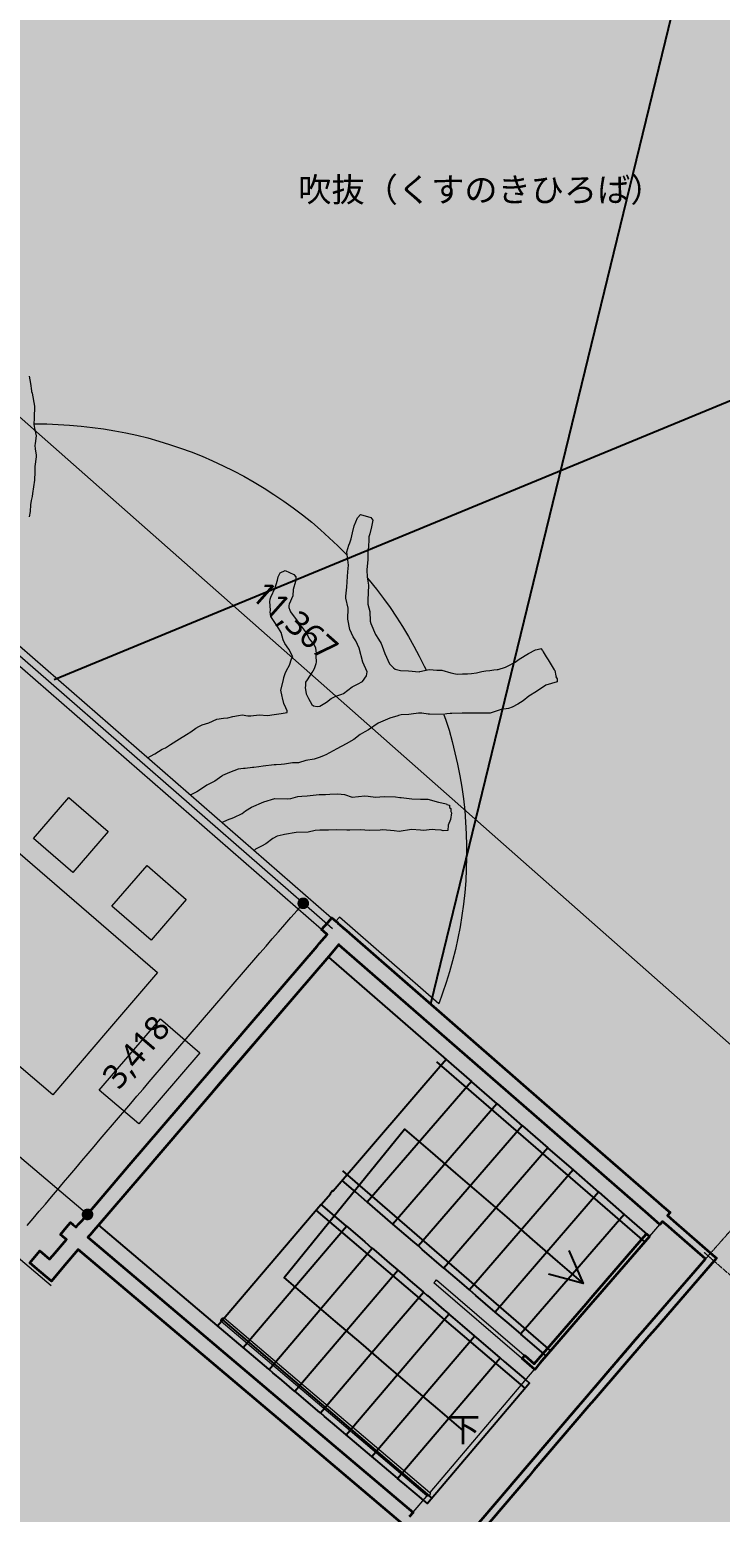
# Model space of a CAD drawing. Header units: millimetres. Extents: x -31757 to 121236, y -27283 to 59400.
# Drawn here: x 41068 to 46395, y 37704 to 49132 of the extents above; entities that cross this region are included whole.
import ezdxf

# ---------------------------------------------------------------- set-up
doc = ezdxf.new("R2010")
doc.units = ezdxf.units.MM
doc.linetypes.add('DASHDOT', pattern=[3.556, 2.54, -0.508, 0, -0.508])
doc.linetypes.add('PHANTOM', pattern=[6.35, 3.175, -0.635, 0.635, -0.635, 0.635, -0.635])
for name, color, linetype, lineweight in [('01_切断（構造・壁）', 7, 'Continuous', 35), ('03_切断（ガラス）', 5, 'Continuous', 13), ('06_部屋の色', 8, 'Continuous', 0), ('07_切断（建具）', 7, 'Continuous', 18), ('10_見えがかり', 7, 'Continuous', 13), ('11_見えがかり（家具）', 8, 'Continuous', 9), ('20_上部（屋根の外形・梁）', 8, 'PHANTOM', 9), ('40_通り芯', 1, 'DASHDOT', 9), ('50_寸法', 3, 'Continuous', 9)]:
    doc.layers.add(name, color=color, linetype=linetype, lineweight=lineweight)
doc.styles.add('JP', font='NotoSansCJKjp-Regular.otf')

msp = doc.modelspace()

# ---------------------------------------------------------------- hatches: boundary and pattern name
at = {"layer": '06_部屋の色', "true_color": 0xf6e3a4}
h = msp.add_hatch(color=8, dxfattribs=at)
h.paths.add_polyline_path([(37122, 42081), (37461, 42485), (37800, 42888), (36072, 44349), (39235, 48988), (39431, 49277), (39323, 49374), (39317, 49379), (39497, 49643), (39611, 49541), (39796, 49811), (39687, 49908), (39681, 49914), (39862, 50178), (39976, 50075), (40010, 50125), (40041, 50171), (41256, 51954), (41149, 52052), (41143, 52058), (41324, 52323), (41429, 52225), (41436, 52219), (41622, 52490), (41515, 52589), (41509, 52595), (41690, 52860), (41802, 52756), (41822, 52784), (42461, 53722), (42490, 53764), (42586, 53896), (42600, 53915), (42604, 53920), (42709, 54046), (42719, 54058), (42788, 54137), (42790, 54139), (42852, 54249), (42854, 54252), (42854, 54252), (42856, 54255), (43006, 54495), (43009, 54498), (43180, 54719), (43182, 54722), (43373, 54925), (43377, 54928), (43586, 55112), (43590, 55115), (43816, 55278), (43818, 55279), (44025, 55400), (44061, 55421), (44278, 55521), (44318, 55540), (44544, 55619), (44585, 55633), (44818, 55690), (44860, 55700), (45097, 55735), (45140, 55741), (45141, 55741), (45145, 55741), (45427, 55755), (45483, 55755), (47818, 55755), (47818, 55903), (47818, 55907), (51414, 55906), (51414, 55760), (51414, 55754), (51454, 55754), (51466, 55754), (54574, 55754), (54614, 55754), (54615, 55754), (54622, 55754), (54623, 55753), (54625, 55753), (54626, 55753), (54921, 55738), (54925, 55738), (55214, 55694), (55218, 55693), (55501, 55620), (55505, 55619), (55779, 55518), (55782, 55516), (56045, 55389), (56049, 55387), (56297, 55233), (56300, 55231), (56532, 55053), (56533, 55052), (56745, 54854), (56751, 54848), (56772, 54826), (56777, 54821), (56821, 54775), (56992, 54598), (59428, 52068), (59747, 51737), (59781, 51701), (59794, 51688), (59792, 51686), (59686, 51582), (59788, 51476), (59791, 51473), (59705, 51389), (59196, 50899), (59144, 50848), (59044, 50950), (59038, 50957), (59034, 50953), (59034, 50953), (59033, 50952), (59030, 50949), (58743, 50667), (58402, 50335), (58400, 50333), (58394, 50327), (57903, 49840), (57893, 49829), (57459, 49402), (57564, 49297), (57567, 49294), (57503, 49231), (57154, 48880), (56803, 48531), (56319, 48038), (56154, 47872), (56046, 47978), (55702, 47632), (55696, 47625), (55514, 47438), (55619, 47335), (55623, 47332), (55471, 47175), (55131, 46829), (54643, 46321), (54162, 45825), (53815, 45458), (53743, 45383), (53638, 45483), (53633, 45488), (53421, 45268), (53528, 45166), (53531, 45163), (53479, 45109), (52997, 44595), (52522, 44093), (52296, 43849), (52190, 43948), (52185, 43952), (52072, 43830), (52068, 43826), (51743, 43480), (51738, 43475), (51736, 43472), (51731, 43467), (51730, 43466), (51273, 42967), (51269, 42963), (50788, 42443), (50778, 42432), (50471, 42092), (50464, 42085), (50123, 41712), (49662, 41198), (49653, 41188), (49653, 41188), (49652, 41187), (49194, 40681), (49189, 40674), (48872, 40316), (48867, 40311), (48535, 39939), (48530, 39933), (48073, 39411), (48066, 39403), (47609, 38885), (47437, 38687), (47550, 38589), (47552, 38587), (47406, 38418), (47074, 38038), (46616, 37502), (46165, 36979), (45852, 36609), (45591, 36302), (44601, 37139), (44292, 37400), (44790, 37987), (45303, 38587), (45805, 39171), (46310, 39752), (43445, 42248), (42931, 41656), (42419, 41062), (41910, 40467), (41390, 39854), (41350, 39806), (43641, 37870), (43190, 37334), (42701, 36749), (42376, 36358), (41893, 35774), (41891, 35772), (41888, 35772), (35948, 40658), (35946, 40662), (35947, 40665), (36615, 41474)])
h.paths.add_polyline_path([(52362, 48400), (52291, 48478), (52216, 48550), (52136, 48618), (52052, 48681), (51964, 48738), (51873, 48788), (51778, 48833), (51681, 48872), (51581, 48904), (51480, 48930), (51377, 48948), (51273, 48961), (51168, 48966), (51064, 48964), (50959, 48956), (50856, 48941), (50753, 48919), (50653, 48890), (50554, 48855), (50458, 48813), (50365, 48765), (50275, 48712), (50189, 48652), (50107, 48587), (50029, 48517), (49956, 48442), (49888, 48362), (49826, 48278), (49769, 48190), (49718, 48099), (49673, 48004), (49635, 47907), (49602, 47807), (49577, 47706), (49558, 47603), (49546, 47499), (49541, 47394), (49542, 47289), (49551, 47185), (49566, 47081), (49588, 46979), (49617, 46878), (49652, 46780), (49693, 46684), (49741, 46590), (49795, 46500), (49854, 46414), (49919, 46332), (49989, 46255), (50065, 46182), (50144, 46114), (50228, 46051), (50316, 45995), (50408, 45944), (50502, 45899), (50600, 45860), (50699, 45828), (50801, 45802), (50904, 45784), (51008, 45772), (51113, 45766), (51217, 45768), (51322, 45776), (51425, 45792), (51527, 45814), (51628, 45842), (51727, 45877), (51823, 45919), (51916, 45967), (52006, 46020), (52092, 46080), (52174, 46145), (52252, 46215), (52325, 46290), (52393, 46370), (52455, 46454), (52512, 46542), (52563, 46633), (52608, 46728), (52646, 46825), (52678, 46925), (52704, 47027), (52723, 47130), (52735, 47234), (52740, 47338), (52739, 47443), (52730, 47547), (52715, 47651), (52693, 47753), (52664, 47854), (52629, 47952), (52588, 48049), (52540, 48142), (52486, 48232), (52427, 48318)], flags=0)
at = {"layer": '06_部屋の色', "true_color": 0xd9d3ec}
msp.add_hatch(color=8, dxfattribs=at).paths.add_polyline_path([(41828, 40370), (41475, 39955), (41183, 39609), (35885, 44074), (35933, 44144), (36047, 44311), (37360, 46238), (37885, 47008), (43404, 42201), (42892, 41612), (42359, 40992)])
at = {"layer": '06_部屋の色', "true_color": 0xe9dfcf}
msp.add_hatch(color=8, dxfattribs=at).paths.add_polyline_path([(41183, 39609), (41350, 39806), (42420, 38902), (43947, 37612), (44472, 38231), (44960, 38802), (45463, 39386), (45968, 39969), (46345, 39640), (45960, 39197), (45590, 38768), (45221, 38338), (44853, 37907), (44486, 37475), (44107, 37026), (43781, 36639), (43392, 36173), (43069, 35783), (42682, 35315), (42328, 34885), (41944, 34415), (41593, 33983), (41243, 33550), (40895, 33116), (40516, 32641), (38560, 34198), (38880, 34599), (39200, 34998), (40057, 34309), (40377, 34705), (40698, 35101), (40987, 35457), (41342, 35890), (40493, 36587), (40982, 37181), (39131, 38711), (39435, 39077), (39773, 39484), (40112, 39889), (40419, 40254)])
at = {"layer": '10_見えがかり'}
msp.add_hatch(color=8, dxfattribs=at).paths.add_polyline_path([(42366, 53852), (42480, 54008), (42604, 54157), (42665, 54227), (42723, 54330), (42882, 54582), (43064, 54818), (43268, 55035), (43491, 55231), (43733, 55406), (43990, 55556), (44261, 55681), (44542, 55779), (44831, 55850), (45113, 55891), (45126, 55893), (45424, 55907), (47816, 55907), (52851, 55906), (53008, 55906), (53241, 55906), (54358, 55906), (54625, 55906), (54627, 55905), (55041, 55905), (55251, 55873), (55555, 55795), (55851, 55687), (56133, 55549), (56401, 55384), (56651, 55193), (56880, 54978), (60016, 51721), (59994, 51700), (60382, 51297), (60274, 51192), (59901, 51580), (59829, 51510), (59705, 51389), (59196, 50899), (58999, 50706), (58850, 50558), (58501, 50219), (58000, 49721), (57503, 49231), (57154, 48880), (57143, 48869), (56815, 48543), (56309, 48028), (56153, 47870), (55811, 47526), (55485, 47190), (55131, 46829), (54643, 46321), (54162, 45825), (53815, 45458), (53606, 45241), (53533, 45164), (53479, 45109), (52997, 44595), (52522, 44093), (52294, 43847), (52179, 43722), (51847, 43369), (51381, 42860), (50890, 42330), (50577, 41983), (50235, 41610), (49818, 41144), (49765, 41085), (49302, 40573), (48967, 40194), (48644, 39833), (48180, 39303), (47723, 38785), (47553, 38588), (47393, 38403), (47074, 38038), (46616, 37502), (46165, 36979), (45839, 36593), (45535, 36238), (45072, 35683), (44616, 35142), (44319, 34781), (43995, 34393), (43550, 33847), (43111, 33314), (42801, 32928), (42488, 32544), (42054, 31998), (41611, 31448), (41311, 31065), (41008, 30685), (40574, 30127), (40138, 29571), (39909, 29272), (39892, 29286), (39873, 29261), (32762, 34756), (32609, 34883), (32464, 35020), (32328, 35165), (32203, 35320), (32087, 35482), (31983, 35652), (31890, 35828), (31809, 36010), (31740, 36196), (31683, 36387), (31639, 36581), (31608, 36778), (31590, 36976), (31584, 37175), (31592, 37374), (31613, 37572), (31647, 37769), (31694, 37962), (31753, 38152), (31825, 38338), (31896, 38491), (32119, 38816), (32136, 38844), (35925, 44403), (36028, 44554), (36318, 44979), (36378, 45067), (36525, 45283), (37697, 47002), (39118, 49087), (39858, 50173), (39863, 50180), (40319, 50849), (40623, 51295), (40989, 51832), (41141, 52056), (41298, 52285)])
at = {"layer": '50_寸法'}
for points in [[(43213, 42370), (43207, 42364), (43200, 42359), (43192, 42356), (43183, 42354), (43174, 42354), (43166, 42355), (43157, 42358), (43150, 42363), (43144, 42369), (43139, 42377), (43135, 42385), (43133, 42393), (43133, 42402), (43135, 42411), (43138, 42419), (43143, 42426), (43149, 42433), (43156, 42438), (43164, 42441), (43173, 42443), (43182, 42443), (43190, 42442), (43199, 42438), (43206, 42434), (43212, 42427), (43217, 42420), (43221, 42412), (43223, 42404), (43223, 42395), (43221, 42386), (43218, 42378)], [(41549, 39972), (41543, 39966), (41536, 39961), (41528, 39957), (41519, 39956), (41510, 39955), (41502, 39957), (41493, 39960), (41486, 39965), (41480, 39971), (41475, 39978), (41471, 39987), (41469, 39995), (41469, 40004), (41471, 40013), (41474, 40021), (41479, 40028), (41485, 40035), (41492, 40040), (41500, 40043), (41509, 40045), (41518, 40045), (41526, 40044), (41535, 40040), (41542, 40036), (41548, 40029), (41553, 40022), (41557, 40014), (41559, 40005), (41559, 39997), (41557, 39988), (41554, 39980)]]:
    msp.add_hatch(color=7, dxfattribs=at).paths.add_polyline_path(points)

# ---------------------------------------------------------------- linework, layer by layer
at = {"layer": '01_切断（構造・壁）'}
for points in [[(41445, 39924), (41469, 39951), (41505, 39993), (41505, 39993), (41836, 40380), (42354, 40983), (42354, 40983), (42385, 41020), (42434, 41077), (42434, 41077), (42434, 41077), (42766, 41463), (43284, 42067), (43284, 42067), (43284, 42067), (43304, 42090), (43321, 42111), (43362, 42158), (43337, 42180), (43319, 42196), (43368, 42251), (43398, 42286), (43416, 42271), (43444, 42247), (43444, 42246), (43444, 42246), (43480, 42215), (43480, 42215), (43480, 42215), (43489, 42207), (43494, 42203), (43531, 42171), (43534, 42168), (45037, 40859), (45917, 40093), (45917, 40093), (45944, 40069), (46008, 40014), (45988, 39992), (46033, 39952), (46335, 39689), (46365, 39663), (45892, 39117), (45844, 39063), (45421, 38571), (45378, 38522), (44956, 38028), (44914, 37979), (44434, 37414)], [(44340, 37396), (44760, 37891), (44802, 37940), (45285, 38504), (45333, 38561), (45756, 39053), (45799, 39102), (46236, 39606), (46280, 39657), (46020, 39884), (45994, 39906), (45948, 39946), (45929, 39923), (45865, 39979), (45838, 40002), (45838, 40002), (45838, 40002), (44958, 40769), (43455, 42077), (43453, 42080), (43375, 41988), (43375, 41988), (43375, 41988), (42857, 41385), (42525, 40999), (42525, 40999), (42476, 40941), (42445, 40905), (42445, 40905), (42445, 40905), (41927, 40301), (41596, 39915), (41596, 39915), (41560, 39873), (41536, 39846), (41517, 39824), (41520, 39822), (41520, 39822), (43096, 38490), (44025, 37704), (43996, 37670)], [(43947, 37613), (43018, 38398), (41443, 39730), (41337, 39606), (41236, 39486), (41191, 39525), (41108, 39594), (41068, 39628), (41120, 39689), (41146, 39720), (41185, 39686), (41222, 39655), (41246, 39683), (41351, 39808), (41323, 39831), (41305, 39846), (41352, 39902), (41383, 39938), (41400, 39923), (41426, 39901), (41445, 39924), (41445, 39924)], [(45846, 39833), (45848, 39831), (45448, 39369), (45408, 39323), (45003, 38853), (44963, 38806), (44866, 38889), (44867, 38890), (44867, 38890), (44886, 38912), (44933, 38872), (44960, 38848), (45359, 39311), (45399, 39358), (45787, 39806), (45826, 39850), (45846, 39833)]]:
    msp.add_lwpolyline(points, dxfattribs=at)
at = {"layer": '03_切断（ガラス）'}
msp.add_lwpolyline([(43404, 42201), (40145, 45039)], dxfattribs=at)
at = {"layer": '07_切断（建具）'}
msp.add_lwpolyline([(41234, 39451), (40301, 40238)], dxfattribs=at)
at = {"layer": '10_見えがかり'}
for points in [[(40186, 45083), (43397, 42287)], [(43318, 42197), (40108, 44992)], [(45850, 39832), (45928, 39922)], [(44681, 39088), (44882, 38915), (44882, 38915), (44863, 38894), (44862, 38892), (44862, 38892), (44186, 39472), (44196, 39484), (44206, 39496), (44681, 39088)], [(44157, 37858), (44960, 38802), (44962, 38804)], [(44026, 37706), (44132, 37829)]]:
    msp.add_lwpolyline(points, dxfattribs=at)
at = {"layer": '11_見えがかり（家具）'}
for points in [[(41063, 46462), (41073, 46405), (41081, 46349), (41082, 46344), (41087, 46331), (41105, 46229), (41102, 46141), (41099, 46090), (41107, 46049), (41117, 46001), (41109, 45943), (41107, 45928), (41110, 45901), (41119, 45852), (41118, 45839), (41107, 45764), (41107, 45725), (41105, 45660), (41090, 45558), (41087, 45533), (41079, 45504), (41073, 45470), (41071, 45418), (41065, 45376)], [(41101, 46093), (41109, 46093), (41199, 46093), (41288, 46090), (41376, 46085), (41464, 46077), (41552, 46067), (41638, 46055), (41724, 46041), (41809, 46024), (41894, 46006), (41978, 45985), (42063, 45961), (42147, 45936), (42230, 45907), (42314, 45877), (42397, 45844), (42479, 45809), (42560, 45771), (42640, 45732), (42720, 45690), (42799, 45645), (42876, 45599), (42952, 45550), (43027, 45499), (43101, 45447), (43173, 45392), (43243, 45335), (43312, 45276), (43379, 45216), (43444, 45154), (43508, 45090), (43515, 45082)], [(41981, 43523), (42000, 43533), (42033, 43550), (42090, 43586), (42116, 43598), (42155, 43622), (42223, 43665), (42278, 43700), (42310, 43721), (42349, 43749), (42372, 43762), (42397, 43775), (42450, 43789), (42512, 43817), (42562, 43825), (42596, 43828), (42634, 43839), (42679, 43846), (42706, 43850), (42751, 43843), (42773, 43843), (42837, 43851), (42901, 43847), (42953, 43854), (43007, 43861), (43053, 43869), (43054, 43883), (43044, 43904), (43027, 43939), (43018, 43983), (43015, 43992), (43004, 44041), (43026, 44121), (43029, 44140), (43039, 44170), (43049, 44194), (43072, 44233), (43088, 44283), (43097, 44298), (43066, 44356), (43037, 44402), (43024, 44428), (43008, 44485), (42980, 44531), (42928, 44610), (42923, 44644), (42924, 44656), (42922, 44693), (42921, 44722), (42923, 44743), (42928, 44758), (42961, 44831), (42979, 44890), (42985, 44915), (43000, 44946), (43038, 44963), (43073, 44947), (43105, 44933), (43121, 44914), (43117, 44878), (43101, 44817), (43098, 44769), (43069, 44703), (43067, 44693), (43066, 44679), (43074, 44659), (43079, 44646), (43146, 44556), (43193, 44494), (43208, 44471), (43223, 44436), (43263, 44390), (43273, 44368), (43278, 44323), (43276, 44318), (43276, 44294), (43278, 44270), (43277, 44259), (43276, 44245), (43263, 44206), (43251, 44188), (43243, 44177), (43209, 44122), (43194, 44102), (43194, 44074), (43193, 44062), (43201, 44014), (43219, 43977), (43244, 43931), (43258, 43920), (43286, 43915), (43302, 43918), (43305, 43919), (43358, 43950), (43394, 43976), (43430, 43994), (43475, 44010), (43489, 44016), (43554, 44068), (43597, 44087), (43636, 44109), (43666, 44153), (43670, 44182), (43637, 44258), (43610, 44364), (43583, 44421), (43562, 44452), (43536, 44509), (43522, 44589), (43523, 44674), (43506, 44751), (43506, 44766), (43514, 44835), (43519, 44918), (43521, 44954), (43528, 45006), (43514, 45107), (43530, 45158), (43538, 45178), (43545, 45199), (43548, 45207), (43553, 45232), (43557, 45253), (43571, 45309), (43597, 45370), (43600, 45372), (43619, 45395), (43699, 45372), (43715, 45351), (43703, 45301), (43691, 45247), (43684, 45224), (43684, 45200), (43682, 45149), (43677, 45103), (43675, 45049), (43667, 44970), (43670, 44913), (43681, 44850), (43677, 44735), (43676, 44705), (43691, 44647), (43693, 44573), (43698, 44555), (43736, 44470), (43758, 44434), (43780, 44401), (43787, 44381), (43808, 44325), (43842, 44244), (43874, 44214), (43888, 44204), (43929, 44193), (43989, 44191), (44071, 44183), (44076, 44184), (44150, 44200), (44179, 44198), (44209, 44196), (44247, 44195), (44316, 44176), (44352, 44167), (44367, 44165), (44405, 44166), (44436, 44167), (44445, 44167), (44476, 44169), (44513, 44176), (44554, 44184), (44586, 44189), (44618, 44194), (44648, 44198), (44674, 44200), (44682, 44201), (44738, 44219), (44752, 44225), (44812, 44258), (44844, 44279), (44916, 44324), (44968, 44352), (45005, 44361), (45011, 44363), (45024, 44346), (45028, 44337), (45051, 44299), (45067, 44276), (45114, 44199), (45117, 44193), (45127, 44152), (45129, 44146), (45127, 44143), (45127, 44143), (45136, 44129), (45135, 44106), (45050, 44080), (44976, 44031), (44918, 43996), (44873, 43960), (44832, 43934), (44790, 43911), (44761, 43901), (44705, 43891), (44619, 43865), (44540, 43863), (44539, 43863), (44457, 43863), (44438, 43865), (44404, 43865), (44323, 43862), (44310, 43861), (44286, 43858), (44256, 43853), (44152, 43855), (44140, 43855), (44092, 43864), (44067, 43863), (44010, 43857), (43991, 43854), (43934, 43850), (43912, 43845), (43908, 43844), (43846, 43826), (43755, 43788), (43682, 43736), (43652, 43721), (43616, 43699), (43569, 43661), (43509, 43628), (43436, 43589), (43380, 43559), (43352, 43544), (43339, 43538), (43309, 43526), (43300, 43523), (43262, 43510), (43199, 43499), (43141, 43482), (43096, 43480), (43032, 43471), (43008, 43468), (42970, 43466), (42954, 43465), (42869, 43456), (42835, 43450), (42798, 43445), (42786, 43444), (42731, 43438), (42718, 43437), (42676, 43433), (42608, 43406), (42555, 43383), (42549, 43379), (42497, 43341), (42434, 43308), (42415, 43296), (42356, 43257), (42315, 43236), (42312, 43235)], [(43674, 44905), (43687, 44890), (43743, 44820), (43796, 44749), (43847, 44678), (43897, 44605), (43944, 44531), (43989, 44456), (44031, 44381), (44072, 44304), (44111, 44226), (44125, 44197)], [(38506, 43256), (38934, 43757), (39328, 44216), (42055, 41866), (41668, 41415), (41247, 40923), (38506, 43256)], [(44263, 43852), (44275, 43817), (44302, 43732), (44326, 43646), (44348, 43559), (44368, 43471), (44385, 43382), (44400, 43293), (44413, 43204), (44423, 43114), (44430, 43023), (44435, 42933), (44438, 42843), (44438, 42752), (44435, 42662), (44431, 42572), (44423, 42482), (44414, 42393), (44402, 42304), (44387, 42216), (44370, 42129), (44351, 42042), (44330, 41956), (44307, 41871), (44281, 41788), (44253, 41705), (44224, 41624), (43457, 42292), (43430, 42261)], [(41097, 42898), (41369, 43213), (41672, 42952), (41400, 42637), (41097, 42898)], [(42554, 43024), (42594, 43041), (42643, 43059), (42707, 43091), (42733, 43111), (42780, 43140), (42874, 43180), (42959, 43207), (43057, 43204), (43081, 43207), (43135, 43222), (43168, 43225), (43209, 43226), (43300, 43236), (43349, 43237), (43384, 43239), (43445, 43241), (43495, 43238), (43556, 43217), (43652, 43227), (43678, 43225), (43735, 43217), (43802, 43222), (43889, 43218), (43923, 43214), (43932, 43213), (43995, 43205), (44016, 43204), (44082, 43200), (44126, 43201), (44139, 43200), (44220, 43179), (44283, 43166), (44286, 43159), (44307, 43155), (44307, 43136), (44316, 43128), (44316, 43105), (44322, 43095), (44313, 43045), (44296, 43000), (44293, 42960), (44293, 42959), (44292, 42960), (44256, 42958), (44242, 42963), (44196, 42966), (44172, 42967), (44105, 42960), (44083, 42962), (44013, 42967), (43917, 42953), (43880, 42957), (43791, 42965), (43770, 42963), (43688, 42960), (43617, 42965), (43536, 42963), (43515, 42963), (43438, 42964), (43372, 42963), (43371, 42963), (43305, 42963), (43269, 42960), (43216, 42948), (43122, 42943), (43033, 42929), (43022, 42925), (42977, 42915), (42943, 42898), (42890, 42857), (42855, 42838), (42810, 42815), (42801, 42809)], [(41702, 42376), (41974, 42690), (42276, 42428), (42005, 42114), (41702, 42376)], [(41910, 40698), (41605, 40957), (42076, 41507), (42380, 41246), (41910, 40698)], [(42543, 39182), (42543, 39184), (42543, 39186), (42544, 39188), (42545, 39190), (42546, 39192), (42547, 39194), (42548, 39196), (42550, 39197), (42551, 39199), (42553, 39200), (42555, 39202), (42557, 39203), (42559, 39203), (42560, 39204), (42562, 39204), (42564, 39204), (42565, 39204), (42567, 39203), (42568, 39203), (44155, 37858), (44156, 37857), (44156, 37856), (44157, 37854), (44157, 37853), (44157, 37851), (44157, 37849), (44157, 37847), (44156, 37845), (44155, 37843), (44154, 37841), (44153, 37839), (44152, 37838), (44151, 37836), (44149, 37835), (44147, 37833), (44145, 37832), (44143, 37831), (44142, 37830), (44140, 37830), (44138, 37829), (44136, 37829), (44135, 37830), (44133, 37830), (44132, 37831), (42545, 39176), (42545, 39176), (42544, 39178), (42543, 39179), (42543, 39181), (42543, 39182)]]:
    msp.add_lwpolyline(points, dxfattribs=at)
at = {"layer": '20_上部（屋根の外形・梁）'}
msp.add_lwpolyline([(48311, 41955), (46300, 39680), (46300, 39679), (44322, 37375)], dxfattribs=at)
at = {"layer": '40_通り芯'}
msp.add_lwpolyline([(60901, 26966), (46271, 39706)], dxfattribs=at)
at = {"layer": '45_吹抜'}
for points in [[(44162, 41623), (47607, 55755)], [(49551, 47541), (41258, 44122)]]:
    msp.add_lwpolyline(points, dxfattribs=at)
at = {"layer": '45_階段'}
for points in [[(41601, 39918), (43373, 41983), (43373, 41983), (43373, 41983), (43373, 41983), (43373, 41983), (44279, 41195), (44279, 41195), (44279, 41195), (44279, 41195), (44279, 41195), (44279, 41195), (43408, 40180), (43408, 40180), (43408, 40180), (43405, 40183), (43405, 40183), (43405, 40183), (43405, 40183), (43405, 40183), (43405, 40183), (43405, 40183), (43404, 40183), (43404, 40183), (43404, 40183), (43404, 40183), (43404, 40183), (43404, 40183), (43404, 40183), (43404, 40183), (43404, 40183), (43404, 40183), (43385, 40160), (43385, 40160), (43385, 40160), (43385, 40160), (43385, 40160), (43385, 40160), (43385, 40160), (43385, 40160), (43385, 40160), (43385, 40160), (43385, 40160), (43385, 40160), (43385, 40160), (43385, 40160), (43385, 40160), (43385, 40160), (43385, 40160), (43388, 40157), (43388, 40157), (43388, 40157), (43319, 40077)], [(45813, 39790), (44209, 41176)], [(44280, 41194), (44475, 41025), (44475, 41025), (44475, 41025)], [(44475, 41025), (44475, 41025), (44475, 41025), (44475, 41025), (44475, 41025), (44475, 41025), (43672, 40095), (43672, 40095), (43672, 40095), (43672, 40095), (43672, 40095), (43672, 40095), (43672, 40095), (43584, 40171), (43479, 40261)], [(44476, 41023), (44671, 40854), (44671, 40854)], [(44671, 40854), (44671, 40854), (44671, 40854), (44671, 40854), (44671, 40854), (44671, 40854), (43869, 39926), (43869, 39926), (43869, 39926), (43869, 39926), (43869, 39926), (43869, 39926), (43869, 39926), (43869, 39926), (43673, 40094)], [(44673, 40853), (44867, 40684), (44867, 40684), (44867, 40684), (44867, 40684), (44066, 39757), (44066, 39757)], [(44415, 38333), (44217, 38501), (44019, 38670), (43821, 38839), (43624, 39007), (43426, 39176), (43228, 39344), (43030, 39513), (43960, 40658), (44156, 40488), (44353, 40318), (44550, 40148), (44747, 39978), (44943, 39808), (45140, 39638), (45337, 39468)], [(44869, 40682), (45063, 40513), (45063, 40513), (45063, 40513)], [(45063, 40513), (45063, 40513), (45063, 40513), (45063, 40513), (44263, 39587), (44263, 39587), (44263, 39587), (44263, 39587), (44263, 39587), (44263, 39587), (44263, 39587), (44096, 39731), (44068, 39755)], [(45065, 40512), (45260, 40343), (45260, 40343), (45260, 40343)], [(45260, 40343), (45260, 40343), (45260, 40343), (45260, 40343), (45260, 40343), (44461, 39418), (44461, 39418), (44461, 39418), (44461, 39418), (44461, 39418), (44461, 39418), (44461, 39418), (44461, 39418), (44400, 39470), (44265, 39586)], [(45088, 38950), (43483, 40336)], [(45261, 40341), (45456, 40172), (45456, 40172), (45456, 40172)], [(45456, 40172), (45456, 40172), (45456, 40172), (45456, 40172), (45456, 40172), (45456, 40172), (44658, 39248), (44658, 39248), (44658, 39248), (44658, 39248), (44658, 39248), (44658, 39248), (44658, 39248), (44510, 39375), (44462, 39416)], [(45457, 40171), (45652, 40001), (45652, 40001), (45652, 40001)], [(42517, 39142), (42517, 39142), (42517, 39142), (42517, 39142), (43314, 40078), (43314, 40078), (43314, 40078), (43345, 40052), (43345, 40052), (43345, 40052), (43345, 40052), (43345, 40052), (43345, 40052), (43345, 40052), (43345, 40052), (43345, 40052), (43345, 40052), (43345, 40052), (43345, 40052), (43345, 40052), (43510, 39910)], [(43275, 40033), (44889, 38658)], [(45652, 40001), (45652, 40001), (45652, 40001), (45652, 40001), (45652, 40001), (45652, 40001), (44855, 39079), (44855, 39079), (44855, 39079), (44855, 39079), (44855, 39079), (44855, 39079), (44855, 39079), (44855, 39079), (44750, 39169), (44659, 39247)], [(45654, 40000), (45848, 39831), (45848, 39831), (45848, 39831)], [(42515, 39143), (41601, 39918), (41601, 39918), (41601, 39918)], [(42715, 38974), (42715, 38974), (42715, 38974), (42715, 38974), (42715, 38974), (42715, 38974), (43512, 39909), (43512, 39909), (43512, 39909), (43512, 39909), (43512, 39909), (43542, 39883), (43542, 39883), (43542, 39883), (43542, 39883), (43542, 39883), (43542, 39883), (43542, 39883), (43542, 39883), (43542, 39883), (43542, 39883), (43542, 39883), (43542, 39883), (43542, 39883), (43542, 39883), (43542, 39883), (43542, 39883), (43652, 39789), (43708, 39741)], [(44066, 39757), (44066, 39757), (44066, 39757), (44066, 39757), (44066, 39757), (44066, 39757), (44024, 39793), (43870, 39925)], [(45848, 39831), (45848, 39831), (45848, 39831), (45848, 39831), (45848, 39831), (45052, 38910), (45052, 38910), (45052, 38910), (45052, 38910), (45052, 38910), (45052, 38910), (45052, 38910), (45052, 38910), (44857, 39078)], [(42914, 38806), (42914, 38806), (42914, 38806), (42914, 38806), (43161, 39096), (43709, 39740), (43709, 39740), (43709, 39740), (43709, 39740), (43709, 39740), (43740, 39714), (43740, 39714), (43740, 39714), (43740, 39714), (43740, 39714), (43740, 39714), (43740, 39714), (43740, 39714), (43740, 39714), (43740, 39714), (43740, 39714), (43740, 39714), (43740, 39714), (43740, 39714), (43740, 39714), (43843, 39625), (43905, 39572)], [(45226, 39723), (45337, 39468), (45069, 39541)], [(43112, 38638), (43112, 38638), (43112, 38638), (43112, 38638), (43514, 39109), (43907, 39571), (43907, 39571), (43907, 39571), (43907, 39571), (43907, 39571), (43937, 39545), (43937, 39545), (43937, 39545), (43937, 39545), (43937, 39545), (43937, 39545), (43937, 39545), (43937, 39545), (43937, 39545), (43937, 39545), (43937, 39544), (43937, 39544), (44002, 39489), (44103, 39403)], [(43310, 38470), (43310, 38470), (43310, 38470), (43310, 38470), (43825, 39074), (44104, 39401), (44104, 39401), (44104, 39401), (44104, 39401), (44104, 39401), (44134, 39376), (44134, 39376), (44134, 39376), (44134, 39376), (44134, 39376), (44134, 39376), (44134, 39376), (44134, 39376), (44134, 39375), (44135, 39375), (44135, 39375), (44135, 39375), (44135, 39375), (44135, 39375), (44135, 39375), (44263, 39265), (44300, 39234)], [(43509, 38302), (43509, 38302), (43509, 38302), (43509, 38302), (43509, 38302), (44301, 39232), (44301, 39232), (44301, 39232), (44301, 39232), (44332, 39206), (44332, 39206), (44332, 39206), (44332, 39206), (44332, 39206), (44332, 39206), (44332, 39206), (44332, 39206), (44332, 39206), (44332, 39206), (44332, 39206), (44332, 39206), (44403, 39145), (44497, 39064)], [(42714, 38975), (42548, 39116), (42548, 39116), (42548, 39116), (42548, 39116), (42547, 39116), (42547, 39116), (42547, 39116), (42547, 39116), (42547, 39116), (42547, 39116), (42517, 39142), (42517, 39142)], [(42556, 39188), (44170, 37813)], [(42912, 38807), (42746, 38948), (42746, 38948), (42746, 38948), (42746, 38948), (42746, 38948), (42746, 38948), (42746, 38948), (42746, 38948), (42746, 38948), (42746, 38948), (42715, 38974), (42715, 38974)], [(43707, 38134), (43707, 38134), (43707, 38134), (43707, 38134), (44499, 39063), (44499, 39063), (44499, 39063), (44529, 39037), (44529, 39037), (44529, 39037), (44529, 39037), (44529, 39037), (44529, 39037), (44529, 39037), (44529, 39037), (44529, 39037), (44529, 39037), (44529, 39037), (44529, 39037), (44695, 38895)], [(43906, 37966), (43906, 37966), (43906, 37966), (43906, 37966), (43974, 38046), (44696, 38894), (44696, 38894), (44696, 38894), (44696, 38894), (44727, 38868), (44727, 38868), (44727, 38868), (44727, 38868), (44727, 38868), (44727, 38868), (44727, 38868), (44727, 38868), (44727, 38868), (44727, 38868), (44727, 38868), (44727, 38868), (44727, 38868), (44727, 38868), (44727, 38868), (44894, 38725), (44894, 38725), (44924, 38699), (44924, 38699), (44924, 38699), (44135, 37772), (44135, 37772), (44135, 37772), (44135, 37772), (44135, 37772), (44104, 37798), (44104, 37798), (43945, 37932), (43936, 37940), (43936, 37940), (43936, 37940), (43936, 37940), (43936, 37940), (43936, 37940), (43936, 37940), (43936, 37940), (43936, 37940), (43936, 37940), (43906, 37966), (43906, 37966)], [(43111, 38639), (43013, 38722), (42944, 38780), (42944, 38780), (42944, 38780), (42944, 38780), (42944, 38780), (42944, 38780), (42944, 38780), (42944, 38780), (42944, 38780), (42944, 38780), (42914, 38806), (42914, 38806)], [(43309, 38471), (43143, 38612), (43143, 38612), (43143, 38612), (43143, 38612), (43143, 38612), (43143, 38612), (43143, 38612), (43143, 38612), (43143, 38612), (43143, 38612), (43112, 38638), (43112, 38638)], [(43507, 38303), (43404, 38391), (43341, 38444), (43341, 38444), (43341, 38444), (43341, 38444), (43341, 38444), (43341, 38444), (43341, 38444), (43341, 38444), (43341, 38444), (43341, 38444), (43310, 38470), (43310, 38470)], [(43706, 38135), (43540, 38276), (43540, 38276), (43540, 38276), (43540, 38276), (43539, 38276), (43539, 38276), (43539, 38276), (43539, 38276), (43539, 38276), (43539, 38276), (43509, 38302), (43509, 38302)], [(43904, 37967), (43738, 38108), (43738, 38108), (43738, 38108), (43738, 38108), (43738, 38108), (43738, 38108), (43738, 38108), (43738, 38108), (43738, 38108), (43738, 38108), (43707, 38134), (43707, 38134)]]:
    msp.add_lwpolyline(points, dxfattribs=at)
at = {"layer": '50_寸法'}
for points in [[(47226, 40645), (38702, 48165)], [(41514, 40000), (36185, 44514)], [(41048, 39914), (41095, 39969), (41142, 40025), (41189, 40080), (41236, 40136), (41283, 40191), (41330, 40247), (41377, 40302), (41424, 40358), (41471, 40413), (41518, 40469), (41565, 40524), (41612, 40580), (41659, 40635), (41706, 40690), (41754, 40746), (41801, 40801), (41848, 40856), (41895, 40912), (41943, 40967), (41990, 41022), (42037, 41077), (42084, 41133), (42132, 41188), (42179, 41243), (42227, 41298), (42274, 41353), (42321, 41408), (42369, 41464), (42416, 41519), (42464, 41574), (42511, 41629), (42559, 41684), (42606, 41739), (42654, 41794), (42701, 41849), (42749, 41904), (42796, 41959), (42844, 42014), (42892, 42069), (42939, 42124), (42987, 42179), (43035, 42234), (43082, 42289), (43130, 42344), (43178, 42398)]]:
    msp.add_lwpolyline(points, dxfattribs=at)

# ---------------------------------------------------------------- texts
at = {"layer": '45_吹抜', "insert": (44548, 47887), "char_height": 187.87, "attachment_point": 5, "style": 'JP'}
msp.add_mtext('吹抜（くすのきひろば）', dxfattribs=at)
at = {"layer": '45_階段', "insert": (44415, 38333), "char_height": 188, "attachment_point": 5, "style": 'JP'}
msp.add_mtext('下', dxfattribs=at)
at = {"layer": '50_寸法', "char_height": 187.9, "attachment_point": 8, "style": 'JP'}
for s, insert, rotation in [('11,367', (43030, 44480), 318.582), ('3,418', (41985, 41170), 49.4134)]:
    msp.add_mtext(s, dxfattribs=dict(at, insert=insert, rotation=rotation))

doc.saveas('drawing.dxf')
